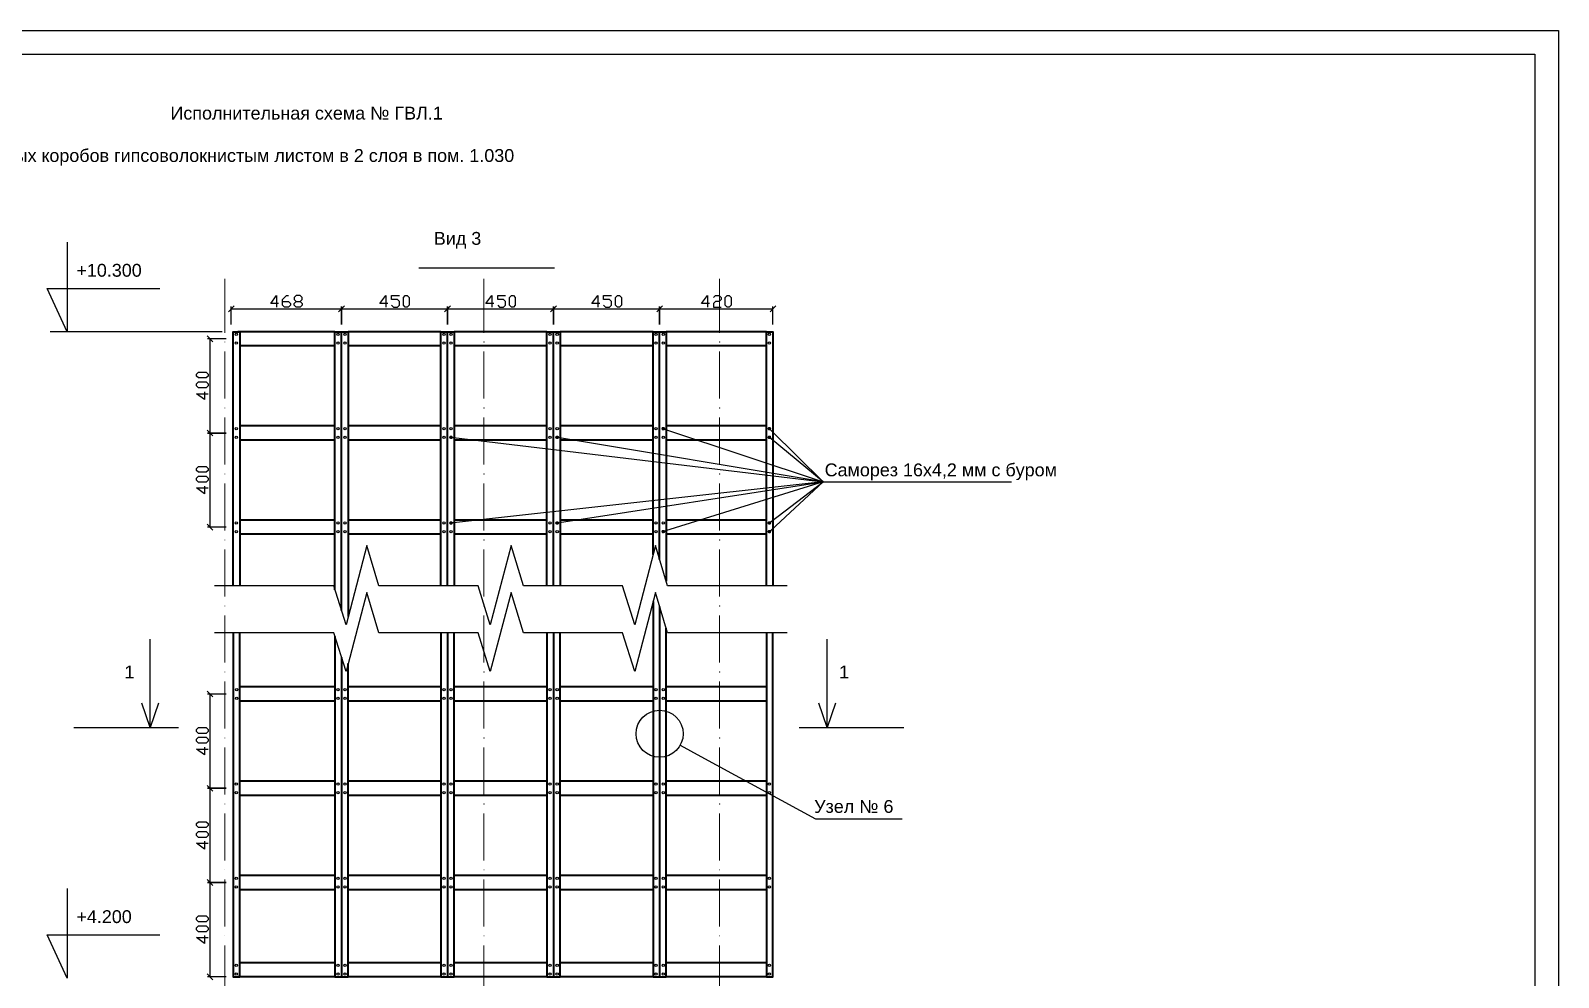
# Model space of a CAD drawing. Header units: millimetres. Extents: x 0 to 146, y 0 to 23.
# Drawn here: x 127.7 to 145.55, y 12.39 to 23.45 of the extents above; entities that cross this region are included whole.
import ezdxf

# ---------------------------------------------------------------- set-up
doc = ezdxf.new("R2010")
doc.units = ezdxf.units.MM
doc.layers.add('PDF _0', color=7, linetype='Continuous')
doc.layers.add('PDF _Текст', color=7, linetype='Continuous')
doc.layers.add('PDF _Оси-3', color=7, linetype='Continuous', true_color=0x989898)
doc.styles.add('PDF GOST Common-Identity-H', font='arial.ttf')

msp = doc.modelspace()

# ---------------------------------------------------------------- linework, layer by layer
at = {"layer": 'PDF _0', "lineweight": 25}
for points in [[(112.569, 23.448), (145.553, 23.448), (145.553, 0.126), (112.569, 0.126)], [(113.679, 23.171), (145.276, 23.171), (145.276, 0.404), (113.679, 0.404)], [(132.081, 20.216), (132.058, 20.239), (132.058, 20.331), (132.081, 20.354), (132.104, 20.354), (132.127, 20.331), (132.127, 20.239), (132.104, 20.216)], [(133.32, 20.216), (133.297, 20.239), (133.297, 20.331), (133.32, 20.354), (133.343, 20.354), (133.366, 20.331), (133.366, 20.239), (133.343, 20.216)], [(134.559, 20.216), (134.536, 20.239), (134.536, 20.331), (134.559, 20.354), (134.582, 20.354), (134.605, 20.331), (134.605, 20.239), (134.582, 20.216)], [(135.84, 20.216), (135.818, 20.239), (135.818, 20.331), (135.84, 20.354), (135.863, 20.354), (135.886, 20.331), (135.886, 20.239), (135.863, 20.216)], [(131.37, 20.231), (131.301, 20.163)], [(131.336, 20.224), (131.336, 20.014)], [(132.609, 20.231), (132.54, 20.163)], [(132.575, 20.224), (132.575, 20.014)], [(133.848, 20.231), (133.779, 20.163)], [(133.813, 20.224), (133.813, 20.014)], [(135.018, 20.163), (135.087, 20.231)], [(135.052, 20.224), (135.052, 20.014)], [(129.779, 19.413), (129.756, 19.39), (129.664, 19.39), (129.641, 19.413), (129.641, 19.436), (129.664, 19.459), (129.756, 19.459), (129.779, 19.436)], [(129.779, 19.298), (129.756, 19.275), (129.664, 19.275), (129.641, 19.298), (129.641, 19.321), (129.664, 19.344), (129.756, 19.344), (129.779, 19.321)], [(129.833, 18.713), (129.764, 18.782)], [(129.771, 18.747), (129.988, 18.747)], [(129.779, 18.311), (129.756, 18.289), (129.664, 18.289), (129.641, 18.311), (129.641, 18.334), (129.664, 18.357), (129.756, 18.357), (129.779, 18.334)], [(129.779, 18.197), (129.756, 18.174), (129.664, 18.174), (129.641, 18.197), (129.641, 18.22), (129.664, 18.243), (129.756, 18.243), (129.779, 18.22)], [(129.779, 15.262), (129.756, 15.239), (129.664, 15.239), (129.641, 15.262), (129.641, 15.285), (129.664, 15.308), (129.756, 15.308), (129.779, 15.285)], [(129.779, 15.148), (129.756, 15.125), (129.664, 15.125), (129.641, 15.148), (129.641, 15.171), (129.664, 15.194), (129.756, 15.194), (129.779, 15.171)], [(129.833, 14.563), (129.764, 14.631)], [(129.771, 14.597), (129.988, 14.597)], [(129.779, 14.161), (129.756, 14.138), (129.664, 14.138), (129.641, 14.161), (129.641, 14.184), (129.664, 14.207), (129.756, 14.207), (129.779, 14.184)], [(129.779, 14.046), (129.756, 14.024), (129.664, 14.024), (129.641, 14.046), (129.641, 14.069), (129.664, 14.092), (129.756, 14.092), (129.779, 14.069)], [(129.833, 13.461), (129.764, 13.53)], [(129.771, 13.496), (129.988, 13.496)], [(129.779, 13.06), (129.756, 13.037), (129.664, 13.037), (129.641, 13.06), (129.641, 13.083), (129.664, 13.106), (129.756, 13.106), (129.779, 13.083)], [(129.779, 12.945), (129.756, 12.922), (129.664, 12.922), (129.641, 12.945), (129.641, 12.968), (129.664, 12.991), (129.756, 12.991), (129.779, 12.968)]]:
    msp.add_lwpolyline(points, close=True, dxfattribs=at)
for points in [[(128.129, 20.978), (128.129, 19.931), (127.895, 20.435), (129.212, 20.435)], [(132.237, 20.677), (133.825, 20.677)], [(130.6, 20.262), (130.508, 20.262), (130.577, 20.354), (130.577, 20.216)], [(130.646, 20.285), (130.715, 20.285), (130.738, 20.262), (130.738, 20.239), (130.715, 20.216), (130.669, 20.216), (130.646, 20.239), (130.646, 20.308), (130.692, 20.354), (130.715, 20.354)], [(130.853, 20.285), (130.876, 20.262), (130.876, 20.239), (130.853, 20.216), (130.807, 20.216), (130.784, 20.239), (130.784, 20.262), (130.807, 20.285), (130.853, 20.285), (130.876, 20.308), (130.876, 20.331), (130.853, 20.354), (130.807, 20.354), (130.784, 20.331), (130.784, 20.308), (130.807, 20.285)], [(131.875, 20.262), (131.783, 20.262), (131.852, 20.354), (131.852, 20.216)], [(131.921, 20.239), (131.944, 20.216), (131.99, 20.216), (132.013, 20.239), (132.013, 20.285), (131.99, 20.308), (131.921, 20.308), (131.921, 20.354), (132.013, 20.354)], [(133.114, 20.262), (133.022, 20.262), (133.091, 20.354), (133.091, 20.216)], [(133.16, 20.239), (133.183, 20.216), (133.228, 20.216), (133.251, 20.239), (133.251, 20.285), (133.228, 20.308), (133.16, 20.308), (133.16, 20.354), (133.251, 20.354)], [(134.353, 20.262), (134.261, 20.262), (134.33, 20.354), (134.33, 20.216)], [(134.398, 20.239), (134.421, 20.216), (134.467, 20.216), (134.49, 20.239), (134.49, 20.285), (134.467, 20.308), (134.398, 20.308), (134.398, 20.354), (134.49, 20.354)], [(135.634, 20.262), (135.542, 20.262), (135.611, 20.354), (135.611, 20.216)], [(135.68, 20.331), (135.703, 20.354), (135.749, 20.354), (135.772, 20.331), (135.772, 20.308), (135.749, 20.285), (135.703, 20.285), (135.68, 20.262), (135.68, 20.216), (135.772, 20.216)], [(130.083, 20.231), (130.014, 20.163)], [(130.048, 20.014), (130.048, 20.224)], [(130.048, 20.197), (131.336, 20.197), (132.575, 20.197), (133.813, 20.197), (135.052, 20.197), (136.376, 20.197)], [(136.342, 20.163), (136.411, 20.231)], [(136.376, 20.014), (136.376, 20.224)], [(129.94, 19.931), (127.932, 19.931)], [(129.833, 19.814), (129.764, 19.883)], [(129.988, 19.849), (129.771, 19.849)], [(129.798, 19.849), (129.798, 18.747), (129.798, 17.646)], [(129.733, 19.229), (129.733, 19.137), (129.641, 19.206), (129.779, 19.206)], [(135.107, 18.793), (135.12, 18.789), (136.963, 18.177), (133.882, 18.692), (133.868, 18.695)], [(136.345, 18.788), (136.355, 18.778), (136.963, 18.177), (135.12, 17.604), (135.107, 17.6)], [(132.63, 18.695), (132.643, 18.694), (136.963, 18.177)], [(136.346, 17.705), (136.357, 17.713), (136.963, 18.177), (136.356, 18.679), (136.346, 18.688)], [(129.733, 18.128), (129.733, 18.036), (129.641, 18.105), (129.779, 18.105)], [(133.868, 17.699), (133.882, 17.701), (136.963, 18.177), (132.643, 17.7), (132.63, 17.698)], [(136.345, 17.605), (136.355, 17.614), (136.963, 18.177), (136.99, 18.177), (139.164, 18.177)], [(129.764, 17.681), (129.833, 17.612)], [(129.988, 17.646), (129.771, 17.646)], [(136.541, 16.961), (135.146, 16.961), (135.003, 17.433), (134.761, 16.508), (134.617, 16.961), (133.46, 16.961), (133.316, 17.433), (133.074, 16.508), (132.931, 16.961), (131.773, 16.961), (131.63, 17.433), (131.388, 16.508), (131.244, 16.961), (129.85, 16.961)], [(136.541, 16.414), (135.146, 16.414), (135.003, 16.886), (134.761, 15.961), (134.617, 16.414), (133.46, 16.414), (133.316, 16.886), (133.074, 15.961), (132.931, 16.414), (131.773, 16.414), (131.63, 16.886), (131.388, 15.961), (131.244, 16.414), (129.85, 16.414)], [(129.199, 15.59), (129.101, 15.307), (129.101, 16.339)], [(137.108, 15.59), (137.01, 15.307), (137.01, 16.339)], [(129.833, 15.664), (129.764, 15.733)], [(129.101, 15.307), (129.004, 15.59)], [(129.988, 15.698), (129.771, 15.698)], [(129.798, 15.698), (129.798, 14.597), (129.798, 13.496), (129.798, 12.395)], [(137.01, 15.307), (136.913, 15.59)], [(128.209, 15.307), (129.43, 15.307)], [(136.682, 15.307), (137.904, 15.307)], [(129.733, 15.079), (129.733, 14.987), (129.641, 15.056), (129.779, 15.056)], [(135.294, 15.102), (135.535, 14.97), (136.873, 14.239), (136.874, 14.239), (137.886, 14.239)], [(129.733, 13.978), (129.733, 13.886), (129.641, 13.955), (129.779, 13.955)], [(128.129, 13.428), (128.129, 12.381), (127.895, 12.885), (129.212, 12.885)], [(129.733, 12.876), (129.733, 12.785), (129.641, 12.853), (129.779, 12.853)], [(129.764, 12.429), (129.833, 12.36)], [(129.988, 12.395), (129.771, 12.395)]]:
    msp.add_lwpolyline(points, dxfattribs=at)
at = {"layer": 'PDF _0', "color": 1, "lineweight": 40}
for points in [[(130.07, 16.961), (130.07, 19.931), (130.147, 19.931), (130.147, 16.961)], [(131.259, 16.916), (131.259, 19.931), (131.413, 19.931), (131.413, 16.603)], [(131.336, 16.673), (131.336, 19.931)], [(132.497, 16.961), (132.497, 19.931), (132.652, 19.931), (132.652, 16.961)], [(132.575, 16.961), (132.575, 19.931)], [(133.736, 16.961), (133.736, 19.931), (133.89, 19.931), (133.89, 16.961)], [(133.813, 16.961), (133.813, 19.931)], [(134.975, 17.328), (134.975, 19.931), (135.129, 19.931), (135.129, 17.016)], [(135.052, 17.269), (135.052, 19.931)], [(136.299, 16.961), (136.299, 19.931), (136.376, 19.931), (136.376, 16.961)], [(134.975, 16.781), (134.975, 12.395), (135.129, 12.395), (135.129, 16.469)], [(135.052, 16.722), (135.052, 12.395)], [(130.07, 16.414), (130.07, 12.395), (130.147, 12.395), (130.147, 16.414)], [(131.259, 16.369), (131.259, 12.395), (131.413, 12.395), (131.413, 16.056)], [(132.497, 16.414), (132.497, 12.395), (132.652, 12.395), (132.652, 16.414)], [(132.575, 16.414), (132.575, 12.395)], [(133.736, 16.414), (133.736, 12.395), (133.89, 12.395), (133.89, 16.414)], [(133.813, 16.414), (133.813, 12.395)], [(136.299, 16.414), (136.299, 12.395), (136.376, 12.395), (136.376, 16.414)], [(131.336, 16.126), (131.336, 12.395)]]:
    msp.add_lwpolyline(points, dxfattribs=at)
at = {"layer": 'PDF _0', "color": 5, "lineweight": 40}
for points in [[(131.259, 19.931), (130.125, 19.931)], [(132.497, 19.931), (131.413, 19.931)], [(133.736, 19.931), (132.652, 19.931)], [(134.975, 19.931), (133.89, 19.931)], [(136.299, 19.931), (135.129, 19.931)], [(131.259, 19.766), (130.147, 19.766)], [(132.497, 19.766), (131.413, 19.766)], [(133.736, 19.766), (132.652, 19.766)], [(134.975, 19.766), (133.89, 19.766)], [(136.299, 19.766), (135.129, 19.766)], [(131.259, 18.83), (130.147, 18.83)], [(132.497, 18.83), (131.413, 18.83)], [(133.736, 18.83), (132.652, 18.83)], [(134.975, 18.83), (133.89, 18.83)], [(136.299, 18.83), (135.129, 18.83)], [(131.259, 18.665), (130.147, 18.665)], [(132.497, 18.665), (131.413, 18.665)], [(133.736, 18.665), (132.652, 18.665)], [(134.975, 18.665), (133.89, 18.665)], [(136.299, 18.665), (135.129, 18.665)], [(131.259, 17.729), (130.147, 17.729)], [(132.497, 17.729), (131.413, 17.729)], [(133.736, 17.729), (132.652, 17.729)], [(134.975, 17.729), (133.89, 17.729)], [(136.299, 17.729), (135.129, 17.729)], [(131.259, 17.564), (130.147, 17.564)], [(132.497, 17.564), (131.413, 17.564)], [(133.736, 17.564), (132.652, 17.564)], [(134.975, 17.564), (133.89, 17.564)], [(136.299, 17.564), (135.129, 17.564)], [(131.259, 15.781), (130.147, 15.781)], [(132.497, 15.781), (131.413, 15.781)], [(133.736, 15.781), (132.652, 15.781)], [(134.975, 15.781), (133.89, 15.781)], [(136.299, 15.781), (135.129, 15.781)], [(131.259, 15.616), (130.147, 15.616)], [(132.497, 15.616), (131.413, 15.616)], [(133.736, 15.616), (132.652, 15.616)], [(134.975, 15.616), (133.89, 15.616)], [(136.299, 15.616), (135.129, 15.616)], [(131.259, 14.68), (130.147, 14.68)], [(132.497, 14.68), (131.413, 14.68)], [(133.736, 14.68), (132.652, 14.68)], [(134.975, 14.68), (133.89, 14.68)], [(136.299, 14.68), (135.129, 14.68)], [(131.259, 14.514), (130.147, 14.514)], [(132.497, 14.514), (131.413, 14.514)], [(133.736, 14.514), (132.652, 14.514)], [(134.975, 14.514), (133.89, 14.514)], [(136.299, 14.514), (135.129, 14.514)], [(131.259, 13.578), (130.147, 13.578)], [(132.497, 13.578), (131.413, 13.578)], [(133.736, 13.578), (132.652, 13.578)], [(134.975, 13.578), (133.89, 13.578)], [(136.299, 13.578), (135.129, 13.578)], [(131.259, 13.413), (130.147, 13.413)], [(132.497, 13.413), (131.413, 13.413)], [(133.736, 13.413), (132.652, 13.413)], [(134.975, 13.413), (133.89, 13.413)], [(136.299, 13.413), (135.129, 13.413)], [(131.259, 12.56), (130.147, 12.56)], [(132.497, 12.56), (131.413, 12.56)], [(133.736, 12.56), (132.652, 12.56)], [(134.975, 12.56), (133.89, 12.56)], [(136.299, 12.56), (135.129, 12.56)], [(131.259, 12.395), (130.125, 12.395)], [(132.497, 12.395), (131.413, 12.395)], [(133.736, 12.395), (132.652, 12.395)], [(134.975, 12.395), (133.89, 12.395)], [(136.299, 12.395), (135.129, 12.395)]]:
    msp.add_lwpolyline(points, dxfattribs=at)
at = {"layer": 'PDF _0', "lineweight": 0}
for points in [[(135.083, 18.806), (135.08, 18.802), (135.094, 18.798)], [(135.08, 18.802), (135.08, 18.797), (135.094, 18.798)], [(135.08, 18.797), (135.081, 18.793), (135.094, 18.798)], [(135.081, 18.793), (135.083, 18.789), (135.094, 18.798)], [(135.086, 18.81), (135.083, 18.806), (135.094, 18.798)], [(135.083, 18.789), (135.087, 18.786), (135.094, 18.798)], [(135.091, 18.811), (135.086, 18.81), (135.094, 18.798)], [(135.087, 18.786), (135.092, 18.784), (135.094, 18.798)], [(135.096, 18.811), (135.091, 18.811), (135.094, 18.798)], [(135.092, 18.784), (135.096, 18.784), (135.094, 18.798)], [(135.1, 18.81), (135.096, 18.811), (135.094, 18.798)], [(135.104, 18.807), (135.1, 18.81), (135.094, 18.798)], [(135.106, 18.803), (135.104, 18.807), (135.094, 18.798)], [(135.107, 18.798), (135.106, 18.803), (135.094, 18.798)], [(135.107, 18.793), (135.107, 18.798), (135.094, 18.798)], [(135.096, 18.784), (135.101, 18.786), (135.094, 18.798)], [(135.101, 18.786), (135.104, 18.789), (135.094, 18.798)], [(135.104, 18.789), (135.107, 18.793), (135.094, 18.798)], [(136.323, 18.804), (136.321, 18.799), (136.335, 18.798)], [(136.321, 18.799), (136.322, 18.794), (136.335, 18.798)], [(136.322, 18.794), (136.324, 18.79), (136.335, 18.798)], [(136.325, 18.807), (136.323, 18.804), (136.335, 18.798)], [(136.324, 18.79), (136.327, 18.786), (136.335, 18.798)], [(136.329, 18.81), (136.325, 18.807), (136.335, 18.798)], [(136.327, 18.786), (136.332, 18.784), (136.335, 18.798)], [(136.334, 18.812), (136.329, 18.81), (136.335, 18.798)], [(136.332, 18.784), (136.336, 18.784), (136.335, 18.798)], [(136.339, 18.811), (136.334, 18.812), (136.335, 18.798)], [(136.343, 18.809), (136.339, 18.811), (136.335, 18.798)], [(136.346, 18.806), (136.343, 18.809), (136.335, 18.798)], [(136.348, 18.801), (136.346, 18.806), (136.335, 18.798)], [(136.349, 18.797), (136.348, 18.801), (136.335, 18.798)], [(136.345, 18.788), (136.348, 18.792), (136.335, 18.798)], [(136.348, 18.792), (136.349, 18.797), (136.335, 18.798)], [(136.336, 18.784), (136.341, 18.785), (136.335, 18.798)], [(136.341, 18.785), (136.345, 18.788), (136.335, 18.798)], [(132.604, 18.703), (132.602, 18.699), (132.616, 18.697)], [(132.602, 18.699), (132.602, 18.694), (132.616, 18.697)], [(132.602, 18.694), (132.604, 18.689), (132.616, 18.697)], [(132.606, 18.707), (132.604, 18.703), (132.616, 18.697)], [(132.604, 18.689), (132.608, 18.686), (132.616, 18.697)], [(132.61, 18.71), (132.606, 18.707), (132.616, 18.697)], [(132.608, 18.686), (132.612, 18.684), (132.616, 18.697)], [(132.615, 18.711), (132.61, 18.71), (132.616, 18.697)], [(132.612, 18.684), (132.617, 18.683), (132.616, 18.697)], [(132.62, 18.71), (132.615, 18.711), (132.616, 18.697)], [(132.624, 18.708), (132.62, 18.71), (132.616, 18.697)], [(132.627, 18.705), (132.624, 18.708), (132.616, 18.697)], [(132.629, 18.7), (132.627, 18.705), (132.616, 18.697)], [(132.63, 18.695), (132.629, 18.7), (132.616, 18.697)], [(132.617, 18.683), (132.621, 18.684), (132.616, 18.697)], [(132.621, 18.684), (132.625, 18.687), (132.616, 18.697)], [(132.625, 18.687), (132.628, 18.691), (132.616, 18.697)], [(132.628, 18.691), (132.63, 18.695), (132.616, 18.697)], [(133.843, 18.704), (133.841, 18.699), (133.855, 18.697)], [(133.841, 18.699), (133.841, 18.694), (133.855, 18.697)], [(133.841, 18.694), (133.843, 18.69), (133.855, 18.697)], [(133.846, 18.707), (133.843, 18.704), (133.855, 18.697)], [(133.843, 18.69), (133.846, 18.686), (133.855, 18.697)], [(133.85, 18.71), (133.846, 18.707), (133.855, 18.697)], [(133.846, 18.686), (133.85, 18.684), (133.855, 18.697)], [(133.855, 18.711), (133.85, 18.71), (133.855, 18.697)], [(133.85, 18.684), (133.855, 18.683), (133.855, 18.697)], [(133.859, 18.71), (133.855, 18.711), (133.855, 18.697)], [(133.863, 18.708), (133.859, 18.71), (133.855, 18.697)], [(133.867, 18.704), (133.863, 18.708), (133.855, 18.697)], [(133.868, 18.699), (133.867, 18.704), (133.855, 18.697)], [(133.868, 18.695), (133.868, 18.699), (133.855, 18.697)], [(133.855, 18.683), (133.86, 18.684), (133.855, 18.697)], [(133.86, 18.684), (133.864, 18.687), (133.855, 18.697)], [(133.864, 18.687), (133.867, 18.69), (133.855, 18.697)], [(133.867, 18.69), (133.868, 18.695), (133.855, 18.697)], [(136.322, 18.702), (136.321, 18.697), (136.335, 18.697)], [(136.321, 18.697), (136.322, 18.692), (136.335, 18.697)], [(136.324, 18.706), (136.322, 18.702), (136.335, 18.697)], [(136.322, 18.692), (136.325, 18.688), (136.335, 18.697)], [(136.328, 18.709), (136.324, 18.706), (136.335, 18.697)], [(136.325, 18.688), (136.328, 18.685), (136.335, 18.697)], [(136.333, 18.711), (136.328, 18.709), (136.335, 18.697)], [(136.328, 18.685), (136.333, 18.683), (136.335, 18.697)], [(136.337, 18.711), (136.333, 18.711), (136.335, 18.697)], [(136.333, 18.683), (136.337, 18.683), (136.335, 18.697)], [(136.342, 18.709), (136.337, 18.711), (136.335, 18.697)], [(136.346, 18.706), (136.342, 18.709), (136.335, 18.697)], [(136.348, 18.702), (136.346, 18.706), (136.335, 18.697)], [(136.349, 18.697), (136.348, 18.702), (136.335, 18.697)], [(136.346, 18.688), (136.348, 18.692), (136.335, 18.697)], [(136.348, 18.692), (136.349, 18.697), (136.335, 18.697)], [(136.337, 18.683), (136.342, 18.685), (136.335, 18.697)], [(136.342, 18.685), (136.346, 18.688), (136.335, 18.697)], [(132.604, 17.704), (132.602, 17.7), (132.616, 17.697)], [(132.602, 17.7), (132.602, 17.695), (132.616, 17.697)], [(132.602, 17.695), (132.604, 17.691), (132.616, 17.697)], [(132.608, 17.708), (132.604, 17.704), (132.616, 17.697)], [(132.604, 17.691), (132.606, 17.687), (132.616, 17.697)], [(132.606, 17.687), (132.61, 17.684), (132.616, 17.697)], [(132.612, 17.71), (132.608, 17.708), (132.616, 17.697)], [(132.61, 17.684), (132.615, 17.683), (132.616, 17.697)], [(132.617, 17.71), (132.612, 17.71), (132.616, 17.697)], [(132.615, 17.683), (132.62, 17.683), (132.616, 17.697)], [(132.621, 17.709), (132.617, 17.71), (132.616, 17.697)], [(132.625, 17.707), (132.621, 17.709), (132.616, 17.697)], [(132.628, 17.703), (132.625, 17.707), (132.616, 17.697)], [(132.63, 17.698), (132.628, 17.703), (132.616, 17.697)], [(132.629, 17.693), (132.63, 17.698), (132.616, 17.697)], [(132.62, 17.683), (132.624, 17.686), (132.616, 17.697)], [(132.624, 17.686), (132.627, 17.689), (132.616, 17.697)], [(132.627, 17.689), (132.629, 17.693), (132.616, 17.697)], [(133.843, 17.704), (133.841, 17.699), (133.855, 17.697)], [(133.841, 17.699), (133.841, 17.695), (133.855, 17.697)], [(133.841, 17.695), (133.843, 17.69), (133.855, 17.697)], [(133.846, 17.707), (133.843, 17.704), (133.855, 17.697)], [(133.843, 17.69), (133.846, 17.686), (133.855, 17.697)], [(133.85, 17.71), (133.846, 17.707), (133.855, 17.697)], [(133.846, 17.686), (133.85, 17.684), (133.855, 17.697)], [(133.855, 17.71), (133.85, 17.71), (133.855, 17.697)], [(133.85, 17.684), (133.854, 17.683), (133.855, 17.697)], [(133.854, 17.683), (133.859, 17.684), (133.855, 17.697)], [(133.86, 17.709), (133.855, 17.71), (133.855, 17.697)], [(133.864, 17.707), (133.86, 17.709), (133.855, 17.697)], [(133.867, 17.703), (133.864, 17.707), (133.855, 17.697)], [(133.868, 17.699), (133.867, 17.703), (133.855, 17.697)], [(133.868, 17.694), (133.868, 17.699), (133.855, 17.697)], [(133.859, 17.684), (133.863, 17.686), (133.855, 17.697)], [(133.863, 17.686), (133.866, 17.689), (133.855, 17.697)], [(133.866, 17.689), (133.868, 17.694), (133.855, 17.697)], [(136.322, 17.702), (136.321, 17.697), (136.335, 17.697)], [(136.321, 17.697), (136.322, 17.692), (136.335, 17.697)], [(136.325, 17.706), (136.322, 17.702), (136.335, 17.697)], [(136.322, 17.692), (136.324, 17.688), (136.335, 17.697)], [(136.324, 17.688), (136.328, 17.685), (136.335, 17.697)], [(136.329, 17.709), (136.325, 17.706), (136.335, 17.697)], [(136.328, 17.685), (136.332, 17.683), (136.335, 17.697)], [(136.333, 17.71), (136.329, 17.709), (136.335, 17.697)], [(136.332, 17.683), (136.337, 17.683), (136.335, 17.697)], [(136.338, 17.71), (136.333, 17.71), (136.335, 17.697)], [(136.342, 17.708), (136.338, 17.71), (136.335, 17.697)], [(136.346, 17.705), (136.342, 17.708), (136.335, 17.697)], [(136.348, 17.701), (136.346, 17.705), (136.335, 17.697)], [(136.349, 17.696), (136.348, 17.701), (136.335, 17.697)], [(136.337, 17.683), (136.341, 17.684), (136.335, 17.697)], [(136.341, 17.684), (136.345, 17.687), (136.335, 17.697)], [(136.345, 17.687), (136.348, 17.691), (136.335, 17.697)], [(136.348, 17.691), (136.349, 17.696), (136.335, 17.697)], [(135.081, 17.601), (135.08, 17.596), (135.094, 17.596)], [(135.08, 17.596), (135.08, 17.592), (135.094, 17.596)], [(135.08, 17.592), (135.083, 17.587), (135.094, 17.596)], [(135.083, 17.605), (135.081, 17.601), (135.094, 17.596)], [(135.087, 17.608), (135.083, 17.605), (135.094, 17.596)], [(135.083, 17.587), (135.086, 17.584), (135.094, 17.596)], [(135.086, 17.584), (135.091, 17.582), (135.094, 17.596)], [(135.092, 17.609), (135.087, 17.608), (135.094, 17.596)], [(135.091, 17.582), (135.095, 17.582), (135.094, 17.596)], [(135.097, 17.609), (135.092, 17.609), (135.094, 17.596)], [(135.101, 17.607), (135.097, 17.609), (135.094, 17.596)], [(135.104, 17.604), (135.101, 17.607), (135.094, 17.596)], [(135.107, 17.6), (135.104, 17.604), (135.094, 17.596)], [(135.107, 17.595), (135.107, 17.6), (135.094, 17.596)], [(135.095, 17.582), (135.1, 17.584), (135.094, 17.596)], [(135.1, 17.584), (135.104, 17.586), (135.094, 17.596)], [(135.104, 17.586), (135.106, 17.59), (135.094, 17.596)], [(135.106, 17.59), (135.107, 17.595), (135.094, 17.596)], [(136.322, 17.6), (136.321, 17.595), (136.335, 17.596)], [(136.321, 17.595), (136.322, 17.59), (136.335, 17.596)], [(136.324, 17.604), (136.322, 17.6), (136.335, 17.596)], [(136.322, 17.59), (136.325, 17.586), (136.335, 17.596)], [(136.328, 17.607), (136.324, 17.604), (136.335, 17.596)], [(136.325, 17.586), (136.329, 17.584), (136.335, 17.596)], [(136.332, 17.609), (136.328, 17.607), (136.335, 17.596)], [(136.329, 17.584), (136.333, 17.582), (136.335, 17.596)], [(136.337, 17.609), (136.332, 17.609), (136.335, 17.596)], [(136.333, 17.582), (136.338, 17.582), (136.335, 17.596)], [(136.341, 17.608), (136.337, 17.609), (136.335, 17.596)], [(136.345, 17.605), (136.341, 17.608), (136.335, 17.596)], [(136.348, 17.601), (136.345, 17.605), (136.335, 17.596)], [(136.349, 17.596), (136.348, 17.601), (136.335, 17.596)], [(136.338, 17.582), (136.342, 17.584), (136.335, 17.596)], [(136.342, 17.584), (136.346, 17.587), (136.335, 17.596)], [(136.346, 17.587), (136.348, 17.592), (136.335, 17.596)], [(136.348, 17.592), (136.349, 17.596), (136.335, 17.596)]]:
    msp.add_lwpolyline(points, close=True, dxfattribs=at)
at = {"layer": 'PDF _0', "lineweight": 25}
for centre, radius in [((130.106, 19.899), 0.0138), ((131.294, 19.899), 0.0138), ((131.377, 19.899), 0.0138), ((132.533, 19.899), 0.0138), ((132.616, 19.899), 0.0138), ((133.772, 19.899), 0.0138), ((133.855, 19.899), 0.0138), ((135.011, 19.899), 0.0138), ((135.094, 19.899), 0.0138), ((136.335, 19.899), 0.0138), ((130.106, 19.798), 0.0138), ((131.294, 19.798), 0.0138), ((131.377, 19.798), 0.0138), ((132.533, 19.798), 0.0138), ((132.616, 19.798), 0.0138), ((133.772, 19.798), 0.0138), ((133.855, 19.798), 0.0138), ((135.011, 19.798), 0.0138), ((135.094, 19.798), 0.0138), ((136.335, 19.798), 0.0138), ((130.106, 18.798), 0.0138), ((131.294, 18.798), 0.0138), ((131.377, 18.798), 0.0138), ((132.533, 18.798), 0.0138), ((132.616, 18.798), 0.0138), ((133.772, 18.798), 0.0138), ((133.855, 18.798), 0.0138), ((135.011, 18.798), 0.0138), ((135.094, 18.798), 0.0138), ((136.335, 18.798), 0.0138), ((130.106, 18.697), 0.0138), ((131.294, 18.697), 0.0138), ((131.377, 18.697), 0.0138), ((132.533, 18.697), 0.0138), ((132.616, 18.697), 0.0138), ((133.772, 18.697), 0.0138), ((133.855, 18.697), 0.0138), ((135.011, 18.697), 0.0138), ((135.094, 18.697), 0.0138), ((136.335, 18.697), 0.0138), ((130.106, 17.697), 0.0138), ((131.294, 17.697), 0.0138), ((131.377, 17.697), 0.0138), ((132.533, 17.697), 0.0138), ((132.616, 17.697), 0.0138), ((133.772, 17.697), 0.0138), ((133.855, 17.697), 0.0138), ((135.011, 17.697), 0.0138), ((135.094, 17.697), 0.0138), ((136.335, 17.697), 0.0138), ((130.106, 17.596), 0.0138), ((131.294, 17.596), 0.0138), ((131.377, 17.596), 0.0138), ((132.533, 17.596), 0.0138), ((132.616, 17.596), 0.0138), ((133.772, 17.596), 0.0138), ((133.855, 17.596), 0.0138), ((135.011, 17.596), 0.0138), ((135.094, 17.596), 0.0138), ((136.335, 17.596), 0.0138), ((130.112, 15.749), 0.0138), ((131.294, 15.749), 0.0138), ((131.377, 15.749), 0.0138), ((132.533, 15.749), 0.0138), ((132.616, 15.749), 0.0138), ((133.772, 15.749), 0.0138), ((133.855, 15.749), 0.0138), ((135.011, 15.749), 0.0138), ((135.094, 15.749), 0.0138), ((130.112, 15.648), 0.0138), ((131.294, 15.648), 0.0138), ((131.377, 15.648), 0.0138), ((132.533, 15.648), 0.0138), ((132.616, 15.648), 0.0138), ((133.772, 15.648), 0.0138), ((133.855, 15.648), 0.0138), ((135.011, 15.648), 0.0138), ((135.094, 15.648), 0.0138), ((135.052, 15.234), 0.275), ((130.106, 14.647), 0.0138), ((131.294, 14.647), 0.0138), ((131.377, 14.647), 0.0138), ((132.533, 14.647), 0.0138), ((132.616, 14.647), 0.0138), ((133.772, 14.647), 0.0138), ((133.855, 14.647), 0.0138), ((135.011, 14.647), 0.0138), ((135.094, 14.647), 0.0138), ((136.335, 14.647), 0.0138), ((130.106, 14.547), 0.0138), ((131.294, 14.547), 0.0138), ((131.377, 14.547), 0.0138), ((132.533, 14.547), 0.0138), ((132.616, 14.547), 0.0138), ((133.772, 14.547), 0.0138), ((133.855, 14.547), 0.0138), ((135.011, 14.547), 0.0138), ((135.094, 14.547), 0.0138), ((136.335, 14.547), 0.0138), ((130.106, 13.546), 0.0138), ((130.106, 13.445), 0.0138), ((131.294, 13.546), 0.0138), ((131.294, 13.445), 0.0138), ((131.377, 13.546), 0.0138), ((131.377, 13.445), 0.0138), ((132.533, 13.546), 0.0138), ((132.533, 13.445), 0.0138), ((132.616, 13.546), 0.0138), ((132.616, 13.445), 0.0138), ((133.772, 13.546), 0.0138), ((133.772, 13.445), 0.0138), ((133.855, 13.546), 0.0138), ((133.855, 13.445), 0.0138), ((135.011, 13.546), 0.0138), ((135.011, 13.445), 0.0138), ((135.094, 13.546), 0.0138), ((135.094, 13.445), 0.0138), ((136.335, 13.546), 0.0138), ((136.335, 13.445), 0.0138), ((130.106, 12.528), 0.0138), ((131.294, 12.528), 0.0138), ((131.377, 12.528), 0.0138), ((132.533, 12.528), 0.0138), ((132.616, 12.528), 0.0138), ((133.772, 12.528), 0.0138), ((133.855, 12.528), 0.0138), ((135.011, 12.528), 0.0138), ((135.094, 12.528), 0.0138), ((136.335, 12.528), 0.0138), ((130.106, 12.427), 0.0138), ((131.294, 12.427), 0.0138), ((131.377, 12.427), 0.0138), ((132.533, 12.427), 0.0138), ((132.616, 12.427), 0.0138), ((133.772, 12.427), 0.0138), ((133.855, 12.427), 0.0138), ((135.011, 12.427), 0.0138), ((135.094, 12.427), 0.0138), ((136.335, 12.427), 0.0138)]:
    msp.add_circle(centre, radius, dxfattribs=at)
at = {"layer": 'PDF _0', "lineweight": 25, "transparency": 33554559}
for points in [[(135.083, 18.806), (135.08, 18.802), (135.094, 18.798)], [(135.08, 18.802), (135.08, 18.797), (135.094, 18.798)], [(135.08, 18.797), (135.081, 18.793), (135.094, 18.798)], [(135.081, 18.793), (135.083, 18.789), (135.094, 18.798)], [(135.086, 18.81), (135.083, 18.806), (135.094, 18.798)], [(135.083, 18.789), (135.087, 18.786), (135.094, 18.798)], [(135.091, 18.811), (135.086, 18.81), (135.094, 18.798)], [(135.087, 18.786), (135.092, 18.784), (135.094, 18.798)], [(135.096, 18.811), (135.091, 18.811), (135.094, 18.798)], [(135.092, 18.784), (135.096, 18.784), (135.094, 18.798)], [(135.1, 18.81), (135.096, 18.811), (135.094, 18.798)], [(135.104, 18.807), (135.1, 18.81), (135.094, 18.798)], [(135.106, 18.803), (135.104, 18.807), (135.094, 18.798)], [(135.107, 18.798), (135.106, 18.803), (135.094, 18.798)], [(135.107, 18.793), (135.107, 18.798), (135.094, 18.798)], [(135.096, 18.784), (135.101, 18.786), (135.094, 18.798)], [(135.101, 18.786), (135.104, 18.789), (135.094, 18.798)], [(135.104, 18.789), (135.107, 18.793), (135.094, 18.798)], [(136.323, 18.804), (136.321, 18.799), (136.335, 18.798)], [(136.321, 18.799), (136.322, 18.794), (136.335, 18.798)], [(136.322, 18.794), (136.324, 18.79), (136.335, 18.798)], [(136.325, 18.807), (136.323, 18.804), (136.335, 18.798)], [(136.324, 18.79), (136.327, 18.786), (136.335, 18.798)], [(136.329, 18.81), (136.325, 18.807), (136.335, 18.798)], [(136.327, 18.786), (136.332, 18.784), (136.335, 18.798)], [(136.334, 18.812), (136.329, 18.81), (136.335, 18.798)], [(136.332, 18.784), (136.336, 18.784), (136.335, 18.798)], [(136.339, 18.811), (136.334, 18.812), (136.335, 18.798)], [(136.343, 18.809), (136.339, 18.811), (136.335, 18.798)], [(136.346, 18.806), (136.343, 18.809), (136.335, 18.798)], [(136.348, 18.801), (136.346, 18.806), (136.335, 18.798)], [(136.349, 18.797), (136.348, 18.801), (136.335, 18.798)], [(136.345, 18.788), (136.348, 18.792), (136.335, 18.798)], [(136.348, 18.792), (136.349, 18.797), (136.335, 18.798)], [(136.336, 18.784), (136.341, 18.785), (136.335, 18.798)], [(136.341, 18.785), (136.345, 18.788), (136.335, 18.798)], [(132.604, 18.703), (132.602, 18.699), (132.616, 18.697)], [(132.602, 18.699), (132.602, 18.694), (132.616, 18.697)], [(132.602, 18.694), (132.604, 18.689), (132.616, 18.697)], [(132.606, 18.707), (132.604, 18.703), (132.616, 18.697)], [(132.604, 18.689), (132.608, 18.686), (132.616, 18.697)], [(132.61, 18.71), (132.606, 18.707), (132.616, 18.697)], [(132.608, 18.686), (132.612, 18.684), (132.616, 18.697)], [(132.615, 18.711), (132.61, 18.71), (132.616, 18.697)], [(132.612, 18.684), (132.617, 18.683), (132.616, 18.697)], [(132.62, 18.71), (132.615, 18.711), (132.616, 18.697)], [(132.624, 18.708), (132.62, 18.71), (132.616, 18.697)], [(132.627, 18.705), (132.624, 18.708), (132.616, 18.697)], [(132.629, 18.7), (132.627, 18.705), (132.616, 18.697)], [(132.63, 18.695), (132.629, 18.7), (132.616, 18.697)], [(132.617, 18.683), (132.621, 18.684), (132.616, 18.697)], [(132.621, 18.684), (132.625, 18.687), (132.616, 18.697)], [(132.625, 18.687), (132.628, 18.691), (132.616, 18.697)], [(132.628, 18.691), (132.63, 18.695), (132.616, 18.697)], [(133.843, 18.704), (133.841, 18.699), (133.855, 18.697)], [(133.841, 18.699), (133.841, 18.694), (133.855, 18.697)], [(133.841, 18.694), (133.843, 18.69), (133.855, 18.697)], [(133.846, 18.707), (133.843, 18.704), (133.855, 18.697)], [(133.843, 18.69), (133.846, 18.686), (133.855, 18.697)], [(133.85, 18.71), (133.846, 18.707), (133.855, 18.697)], [(133.846, 18.686), (133.85, 18.684), (133.855, 18.697)], [(133.855, 18.711), (133.85, 18.71), (133.855, 18.697)], [(133.85, 18.684), (133.855, 18.683), (133.855, 18.697)], [(133.859, 18.71), (133.855, 18.711), (133.855, 18.697)], [(133.863, 18.708), (133.859, 18.71), (133.855, 18.697)], [(133.867, 18.704), (133.863, 18.708), (133.855, 18.697)], [(133.868, 18.699), (133.867, 18.704), (133.855, 18.697)], [(133.868, 18.695), (133.868, 18.699), (133.855, 18.697)], [(133.855, 18.683), (133.86, 18.684), (133.855, 18.697)], [(133.86, 18.684), (133.864, 18.687), (133.855, 18.697)], [(133.864, 18.687), (133.867, 18.69), (133.855, 18.697)], [(133.867, 18.69), (133.868, 18.695), (133.855, 18.697)], [(136.322, 18.702), (136.321, 18.697), (136.335, 18.697)], [(136.321, 18.697), (136.322, 18.692), (136.335, 18.697)], [(136.324, 18.706), (136.322, 18.702), (136.335, 18.697)], [(136.322, 18.692), (136.325, 18.688), (136.335, 18.697)], [(136.328, 18.709), (136.324, 18.706), (136.335, 18.697)], [(136.325, 18.688), (136.328, 18.685), (136.335, 18.697)], [(136.333, 18.711), (136.328, 18.709), (136.335, 18.697)], [(136.328, 18.685), (136.333, 18.683), (136.335, 18.697)], [(136.337, 18.711), (136.333, 18.711), (136.335, 18.697)], [(136.333, 18.683), (136.337, 18.683), (136.335, 18.697)], [(136.342, 18.709), (136.337, 18.711), (136.335, 18.697)], [(136.346, 18.706), (136.342, 18.709), (136.335, 18.697)], [(136.348, 18.702), (136.346, 18.706), (136.335, 18.697)], [(136.349, 18.697), (136.348, 18.702), (136.335, 18.697)], [(136.346, 18.688), (136.348, 18.692), (136.335, 18.697)], [(136.348, 18.692), (136.349, 18.697), (136.335, 18.697)], [(136.337, 18.683), (136.342, 18.685), (136.335, 18.697)], [(136.342, 18.685), (136.346, 18.688), (136.335, 18.697)], [(132.604, 17.704), (132.602, 17.7), (132.616, 17.697)], [(132.602, 17.7), (132.602, 17.695), (132.616, 17.697)], [(132.602, 17.695), (132.604, 17.691), (132.616, 17.697)], [(132.608, 17.708), (132.604, 17.704), (132.616, 17.697)], [(132.604, 17.691), (132.606, 17.687), (132.616, 17.697)], [(132.606, 17.687), (132.61, 17.684), (132.616, 17.697)], [(132.612, 17.71), (132.608, 17.708), (132.616, 17.697)], [(132.61, 17.684), (132.615, 17.683), (132.616, 17.697)], [(132.617, 17.71), (132.612, 17.71), (132.616, 17.697)], [(132.615, 17.683), (132.62, 17.683), (132.616, 17.697)], [(132.621, 17.709), (132.617, 17.71), (132.616, 17.697)], [(132.625, 17.707), (132.621, 17.709), (132.616, 17.697)], [(132.628, 17.703), (132.625, 17.707), (132.616, 17.697)], [(132.63, 17.698), (132.628, 17.703), (132.616, 17.697)], [(132.629, 17.693), (132.63, 17.698), (132.616, 17.697)], [(132.62, 17.683), (132.624, 17.686), (132.616, 17.697)], [(132.624, 17.686), (132.627, 17.689), (132.616, 17.697)], [(132.627, 17.689), (132.629, 17.693), (132.616, 17.697)], [(133.843, 17.704), (133.841, 17.699), (133.855, 17.697)], [(133.841, 17.699), (133.841, 17.695), (133.855, 17.697)], [(133.841, 17.695), (133.843, 17.69), (133.855, 17.697)], [(133.846, 17.707), (133.843, 17.704), (133.855, 17.697)], [(133.843, 17.69), (133.846, 17.686), (133.855, 17.697)], [(133.85, 17.71), (133.846, 17.707), (133.855, 17.697)], [(133.846, 17.686), (133.85, 17.684), (133.855, 17.697)], [(133.855, 17.71), (133.85, 17.71), (133.855, 17.697)], [(133.85, 17.684), (133.854, 17.683), (133.855, 17.697)], [(133.854, 17.683), (133.859, 17.684), (133.855, 17.697)], [(133.86, 17.709), (133.855, 17.71), (133.855, 17.697)], [(133.864, 17.707), (133.86, 17.709), (133.855, 17.697)], [(133.867, 17.703), (133.864, 17.707), (133.855, 17.697)], [(133.868, 17.699), (133.867, 17.703), (133.855, 17.697)], [(133.868, 17.694), (133.868, 17.699), (133.855, 17.697)], [(133.859, 17.684), (133.863, 17.686), (133.855, 17.697)], [(133.863, 17.686), (133.866, 17.689), (133.855, 17.697)], [(133.866, 17.689), (133.868, 17.694), (133.855, 17.697)], [(136.322, 17.702), (136.321, 17.697), (136.335, 17.697)], [(136.321, 17.697), (136.322, 17.692), (136.335, 17.697)], [(136.325, 17.706), (136.322, 17.702), (136.335, 17.697)], [(136.322, 17.692), (136.324, 17.688), (136.335, 17.697)], [(136.324, 17.688), (136.328, 17.685), (136.335, 17.697)], [(136.329, 17.709), (136.325, 17.706), (136.335, 17.697)], [(136.328, 17.685), (136.332, 17.683), (136.335, 17.697)], [(136.333, 17.71), (136.329, 17.709), (136.335, 17.697)], [(136.332, 17.683), (136.337, 17.683), (136.335, 17.697)], [(136.338, 17.71), (136.333, 17.71), (136.335, 17.697)], [(136.342, 17.708), (136.338, 17.71), (136.335, 17.697)], [(136.346, 17.705), (136.342, 17.708), (136.335, 17.697)], [(136.348, 17.701), (136.346, 17.705), (136.335, 17.697)], [(136.349, 17.696), (136.348, 17.701), (136.335, 17.697)], [(136.337, 17.683), (136.341, 17.684), (136.335, 17.697)], [(136.341, 17.684), (136.345, 17.687), (136.335, 17.697)], [(136.345, 17.687), (136.348, 17.691), (136.335, 17.697)], [(136.348, 17.691), (136.349, 17.696), (136.335, 17.697)], [(135.081, 17.601), (135.08, 17.596), (135.094, 17.596)], [(135.08, 17.596), (135.08, 17.592), (135.094, 17.596)], [(135.08, 17.592), (135.083, 17.587), (135.094, 17.596)], [(135.083, 17.605), (135.081, 17.601), (135.094, 17.596)], [(135.087, 17.608), (135.083, 17.605), (135.094, 17.596)], [(135.083, 17.587), (135.086, 17.584), (135.094, 17.596)], [(135.086, 17.584), (135.091, 17.582), (135.094, 17.596)], [(135.092, 17.609), (135.087, 17.608), (135.094, 17.596)], [(135.091, 17.582), (135.095, 17.582), (135.094, 17.596)], [(135.097, 17.609), (135.092, 17.609), (135.094, 17.596)], [(135.101, 17.607), (135.097, 17.609), (135.094, 17.596)], [(135.104, 17.604), (135.101, 17.607), (135.094, 17.596)], [(135.107, 17.6), (135.104, 17.604), (135.094, 17.596)], [(135.107, 17.595), (135.107, 17.6), (135.094, 17.596)], [(135.095, 17.582), (135.1, 17.584), (135.094, 17.596)], [(135.1, 17.584), (135.104, 17.586), (135.094, 17.596)], [(135.104, 17.586), (135.106, 17.59), (135.094, 17.596)], [(135.106, 17.59), (135.107, 17.595), (135.094, 17.596)], [(136.322, 17.6), (136.321, 17.595), (136.335, 17.596)], [(136.321, 17.595), (136.322, 17.59), (136.335, 17.596)], [(136.324, 17.604), (136.322, 17.6), (136.335, 17.596)], [(136.322, 17.59), (136.325, 17.586), (136.335, 17.596)], [(136.328, 17.607), (136.324, 17.604), (136.335, 17.596)], [(136.325, 17.586), (136.329, 17.584), (136.335, 17.596)], [(136.332, 17.609), (136.328, 17.607), (136.335, 17.596)], [(136.329, 17.584), (136.333, 17.582), (136.335, 17.596)], [(136.337, 17.609), (136.332, 17.609), (136.335, 17.596)], [(136.333, 17.582), (136.338, 17.582), (136.335, 17.596)], [(136.341, 17.608), (136.337, 17.609), (136.335, 17.596)], [(136.345, 17.605), (136.341, 17.608), (136.335, 17.596)], [(136.348, 17.601), (136.345, 17.605), (136.335, 17.596)], [(136.349, 17.596), (136.348, 17.601), (136.335, 17.596)], [(136.338, 17.582), (136.342, 17.584), (136.335, 17.596)], [(136.342, 17.584), (136.346, 17.587), (136.335, 17.596)], [(136.346, 17.587), (136.348, 17.592), (136.335, 17.596)], [(136.348, 17.592), (136.349, 17.596), (136.335, 17.596)]]:
    msp.add_solid(points, dxfattribs=at)
at = {"layer": 'PDF _Оси-3', "lineweight": 13}
for points in [[(129.972, 20.548), (129.972, 19.919)], [(133, 20.548), (133, 19.919)], [(135.753, 20.548), (135.753, 19.919)], [(129.972, 19.699), (129.972, 19.149)], [(133, 19.699), (133, 19.149)], [(135.753, 19.699), (135.753, 19.149)], [(129.972, 18.928), (129.972, 18.378)], [(133, 18.928), (133, 18.378)], [(135.753, 18.928), (135.753, 18.378)], [(129.972, 18.157), (129.972, 17.607)], [(133, 18.157), (133, 17.607)], [(135.753, 18.157), (135.753, 17.607)], [(129.972, 17.387), (129.972, 16.836)], [(133, 17.387), (133, 16.836)], [(135.753, 17.387), (135.753, 16.836)], [(129.972, 16.616), (129.972, 16.065)], [(133, 16.616), (133, 16.065)], [(135.753, 16.616), (135.753, 16.065)], [(129.972, 15.845), (129.972, 15.294)], [(133, 15.845), (133, 15.294)], [(135.753, 15.845), (135.753, 15.294)], [(129.972, 15.074), (129.972, 14.524)], [(133, 15.074), (133, 14.524)], [(135.753, 15.074), (135.753, 14.524)], [(129.972, 14.303), (129.972, 13.753)], [(133, 14.303), (133, 13.753)], [(135.753, 14.303), (135.753, 13.753)], [(129.972, 13.532), (129.972, 12.982)], [(133, 13.532), (133, 12.982)], [(135.753, 13.532), (135.753, 12.982)], [(129.972, 12.762), (129.972, 12.211)], [(133, 12.762), (133, 12.211)], [(135.753, 12.762), (135.753, 12.211)]]:
    msp.add_lwpolyline(points, dxfattribs=at)
at = {"layer": 'PDF _Оси-3', "lineweight": 5}
for points in [[(129.972, 19.809), (129.974, 19.809), (129.974, 19.811), (129.972, 19.811)], [(133, 19.809), (133.002, 19.809), (133.002, 19.811), (133, 19.811)], [(135.753, 19.809), (135.755, 19.809), (135.755, 19.811), (135.753, 19.811)], [(129.972, 19.038), (129.974, 19.038), (129.974, 19.04), (129.972, 19.04)], [(133, 19.038), (133.002, 19.038), (133.002, 19.04), (133, 19.04)], [(135.753, 19.038), (135.755, 19.038), (135.755, 19.04), (135.753, 19.04)], [(129.972, 18.268), (129.974, 18.268), (129.974, 18.27), (129.972, 18.27)], [(133, 18.268), (133.002, 18.268), (133.002, 18.27), (133, 18.27)], [(135.753, 18.268), (135.755, 18.268), (135.755, 18.27), (135.753, 18.27)], [(129.972, 17.497), (129.974, 17.497), (129.974, 17.499), (129.972, 17.499)], [(133, 17.497), (133.002, 17.497), (133.002, 17.499), (133, 17.499)], [(135.753, 17.497), (135.755, 17.497), (135.755, 17.499), (135.753, 17.499)], [(129.972, 16.726), (129.974, 16.726), (129.974, 16.728), (129.972, 16.728)], [(133, 16.726), (133.002, 16.726), (133.002, 16.728), (133, 16.728)], [(135.753, 16.726), (135.755, 16.726), (135.755, 16.728), (135.753, 16.728)], [(129.972, 15.955), (129.974, 15.955), (129.974, 15.957), (129.972, 15.957)], [(133, 15.955), (133.002, 15.955), (133.002, 15.957), (133, 15.957)], [(135.753, 15.955), (135.755, 15.955), (135.755, 15.957), (135.753, 15.957)], [(129.972, 15.184), (129.974, 15.184), (129.974, 15.186), (129.972, 15.186)], [(133, 15.184), (133.002, 15.184), (133.002, 15.186), (133, 15.186)], [(135.753, 15.184), (135.755, 15.184), (135.755, 15.186), (135.753, 15.186)], [(129.972, 14.413), (129.974, 14.413), (129.974, 14.415), (129.972, 14.415)], [(133, 14.413), (133.002, 14.413), (133.002, 14.415), (133, 14.415)], [(135.753, 14.413), (135.755, 14.413), (135.755, 14.415), (135.753, 14.415)], [(129.972, 13.643), (129.974, 13.643), (129.974, 13.645), (129.972, 13.645)], [(133, 13.643), (133.002, 13.643), (133.002, 13.645), (133, 13.645)], [(135.753, 13.643), (135.755, 13.643), (135.755, 13.645), (135.753, 13.645)], [(129.972, 12.872), (129.974, 12.872), (129.974, 12.874), (129.972, 12.874)], [(133, 12.872), (133.002, 12.872), (133.002, 12.874), (133, 12.874)], [(135.753, 12.872), (135.755, 12.872), (135.755, 12.874), (135.753, 12.874)]]:
    msp.add_lwpolyline(points, close=True, dxfattribs=at)

# ---------------------------------------------------------------- texts
at = {"layer": 'PDF _Текст', "char_height": 0.15, "attachment_point": 4, "style": 'PDF GOST Common-Identity-H'}
for s, insert in [('Исполнительная схема № ГВЛ.1', (129.337, 22.483)), ('Зашивка вентиляционных коробов гипсоволокнистым листом в 2 слоя в пом. 1.030', (125.234, 21.966)), ('Вид 3', (132.414, 20.999)), ('+10.300', (128.238, 20.647)), ('Саморез 16x4,2 мм с буром', (136.98, 18.294)), ('1', (128.799, 15.956)), ('1', (137.149, 15.956)), ('Узел № 6', (136.858, 14.384)), ('+4.200', (128.238, 13.097))]:
    msp.add_mtext(s, dxfattribs=dict(at, insert=insert))

doc.saveas('drawing.dxf')
